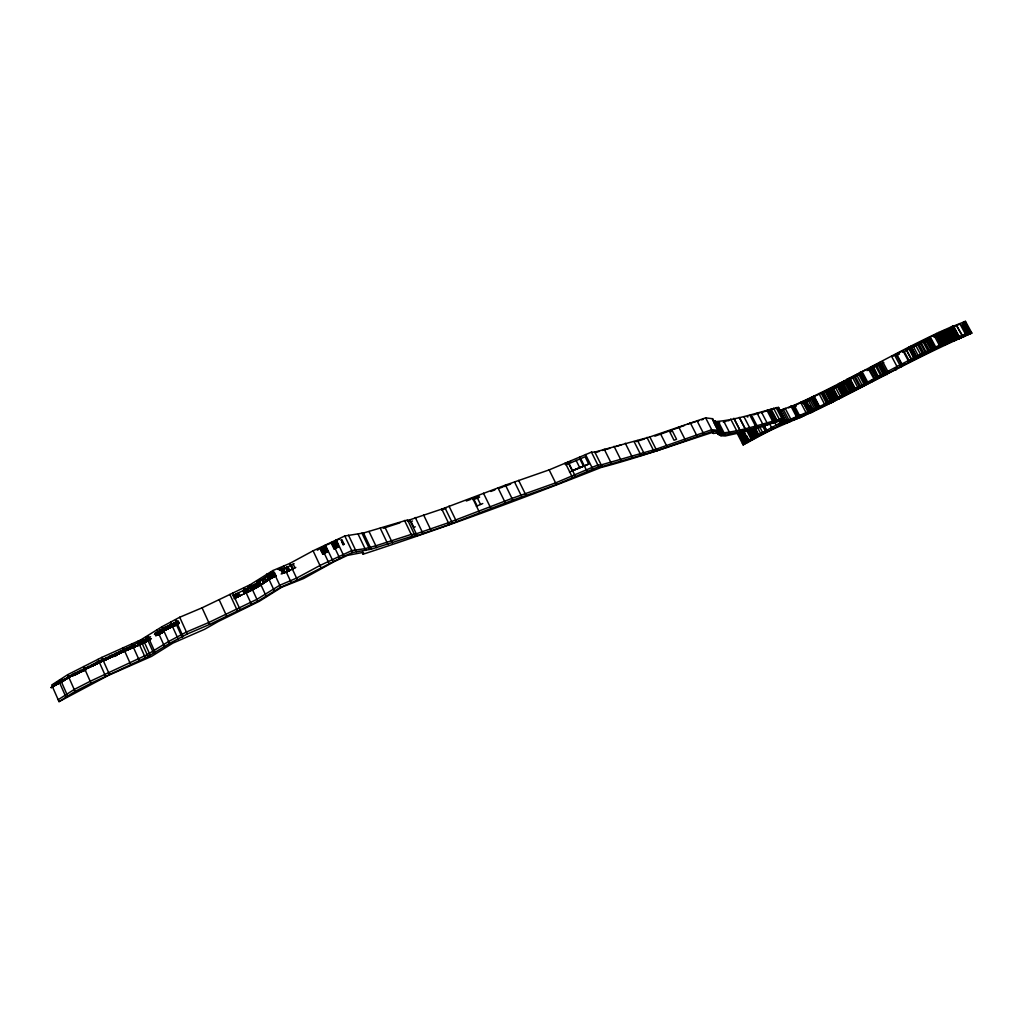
<?xml version="1.0" encoding="UTF-8"?>
<svg xmlns="http://www.w3.org/2000/svg" width="1023" height="1023" viewBox="0 0 1023 1023"><rect width="100%" height="100%" fill="white"/><g stroke="black" fill="none" stroke-linecap="round" stroke-linejoin="round"><path stroke-width="1.5" d="M407.729 520.528L441.783 509.096L505.452 485.107L549.146 469.889L591.435 452.153L594.823 452.089L649.861 436.949L705.653 417.87L712.507 418.714L719.668 433.918L721.79 434.609C743.03 432.627 763.708 424.916 784.807 419.571L785.408 421.732L784.027 423.343L798.285 417.819L792.083 405.914L779.603 410.722M810.28 411.463L816.175 408.522L813.311 410.057L808.464 400.773L813.566 397.832L814.295 397.512L819.193 406.86L814.832 409.162L809.973 399.865M956.045 339.367L960.226 337.935L958.935 338.498M782.544 419.839L780.063 423.062L778.708 420.44M872.056 380.211L888.974 372.244M941.505 333.37L952.004 328.153L957.438 338.204C903.769 363.549 852.108 393.74 798.17 418.1L792.083 405.914M362.219 552.318L363.114 554.197L363.523 552.305L347.372 555.412L334.061 561.704L303.626 578.545L281.824 587.202L259.318 601.294L218.257 621.511L204.613 629.286L172.823 643.16L151.557 656.382L108.758 675.231L59.027 701.637L51.7 685.026L67.659 674.694L101.827 657.393L140.573 639.989L161.941 626.741L179.703 617.253L202.055 607.815L250.162 584.721L272.911 570.54L289.726 563.456L313.089 550.809L344.802 535.988L363.497 532.996L407.589 519.914L415.287 536.269L449.263 524.543L512.83 500.145L556.435 484.595L598.698 466.68L602.048 466.539L656.868 450.785L712.52 431.271L719.284 431.911M782.748 420.952L780.984 422.908L780.063 423.062L781.623 422.167L742.417 443.509M269.011 579.593L266.709 580.706L276.005 575.885L274.369 572.369L265.136 577.343L266.581 580.885L268.691 579.747L250.686 590.719L251.978 590.015M741.125 431.975L745.69 440.849L748.58 439.596L747.429 440.056L742.826 431.131L741.125 431.975L738.606 433.829L743.171 442.69L748.58 439.596L746.611 435.772M150.56 636.741L73.106 674.055L51.188 687.571L69.845 676.561L86.111 669.63M55.319 684.911L59.398 683.147M335.327 548.226L333.293 543.788L331.964 544.568L333.984 548.852L338.83 546.525M740.14 432.882L741.406 431.936M243.026 594.299L255.264 588.238L253.806 585.066L262.041 579.772M928.398 352.181L936.339 348.204L930.968 338.217L902.682 352.321M154.409 634.413L160.355 629.797L178.117 620.82L179.153 623.084L161.263 631.818L155.816 635.552L158.527 634.58M736.969 432.934L743.133 444.89L781.815 424.11L783.465 422.358L782.301 421.86L782.736 420.504L777.991 421.271L752.058 430.056L725.294 435.977L720.972 435.747L717.008 433.01L713.415 433.432L711.714 432.665C675.09 444.494 638.365 457.716 600.936 467.537C522.574 498.597 443.317 528.085 363.114 554.197M265.136 577.343L255.929 583.941L241.645 591.307M869.78 369.086L874.895 378.727L879.396 376.63L874.192 379.239L868.783 369.648L883.808 362.538M56.112 684.477L51.188 687.571L58.516 683.607M782.659 421.335L783.196 420.722L780.907 421.962L779.552 419.34M945.623 344.367L943.807 344.508M71.329 675.014L71.648 675.717L106.622 659.183M755.767 429.033L758.439 434.187L750.882 438.189M268.832 575.386L272.45 573.315M322.207 549.185L325.826 547.267L327.795 551.448L322.68 554.057L320.787 550.042L322.207 549.185L324.125 553.264L327.04 551.806L324.943 547.612M169.396 625.117L170.381 627.304L177.554 624.452L165.457 629.823L164.486 627.687M252.758 585.552L254.216 588.724L260.993 585.003L265.98 581.678L263.806 578.391M322.705 549.006L321.631 549.671M266.901 576.358L268.474 579.734L274.074 576.78M276.005 575.885L273.294 577.074L271.696 573.622M54.385 684.118L62.109 679.246M262.374 583.941L264.369 582.637L262.604 579.171M261.914 584.312L263.461 583.059L261.901 579.709M848.758 379.661L853.783 389.2L857.044 387.794L842.837 395.185L837.863 385.735L848.758 379.661L862.683 372.692L867.76 382.27L849.678 391.656L844.666 382.142M60.574 681.51L64.513 680.244L65.421 678.824L65.191 679.72L61.751 680.819M322.82 548.865L325.084 547.65M99.743 660.743L100.28 661.932L138.476 645.232L151.404 638.595M907.951 362.18L915.163 358.472L911.8 360.096L906.506 350.186M59.027 701.637L75.063 691.407L91.06 683.223L148.054 656.574L169.498 643.429L187.311 633.966L209.651 624.426L257.809 601.243L280.66 587.189L297.476 580.028L343.971 556.269L352.641 552.51L371.221 549.21L412.116 536.244L415.287 536.269M933.692 336.938L940.073 333.613L945.482 343.664L939.932 346.58L942.528 345.147L941.697 345.621M258.768 582.061L260.277 585.322L263.461 583.059M836.878 386.502L827.032 391.975L831.929 401.31L843.515 395.006L838.489 385.441M785.101 421.31C839.883 400.262 891.826 366.809 946.198 342.091L957.106 337.027L958.602 336.554L957.95 337.015L958.679 338.37L959.344 337.922L952.963 326.12L952.323 326.593L964.779 321.593L965.507 321.363L971.85 333.076C920.738 355.122 872.184 382.538 822.3 407.205C796.15 420.274 768.017 429.302 743.133 444.89M844.781 394.29L833.694 400.287L828.809 390.978M791.968 406.208C842.504 383.932 890.266 354.994 940.559 331.631L952.963 326.12M814.116 409.52L813.311 410.057L814.832 409.162M332.206 544.556L337.373 541.666M243.41 590.437L246.581 588.864L248.014 591.959L244.216 593.609L242.822 590.578M253.806 585.066L249.267 587.637M859.32 374.508L861.596 373.28M830.586 390.083L835.522 399.469L836.904 398.753L832.095 389.264L837.863 385.735M322.744 548.788C322.577 555.63 329.355 552.65 324.521 547.932M847.722 380.646L852.006 378.254M58.17 699.719L74.206 689.476L90.203 681.28L147.184 654.656L168.629 641.498L186.429 632.022L208.769 622.495L256.926 599.337L279.765 585.258L296.58 578.11L319.994 565.476L351.733 550.604L365.019 548.673L375.837 545.796L411.233 534.415L414.417 534.441L448.394 522.753L511.973 498.406L555.591 482.894L597.854 465.005L601.217 464.877L656.063 449.187L711.727 429.724L718.504 430.376L718.888 432.397L720.934 432.409L721.79 434.609M264.433 578.327L262.809 579.299M267.361 574.76L271.952 571.857M270.456 574.197L272.028 577.599L275.225 576.141L273.601 572.65M234.062 598.711L242.298 594.619M51.15 687.494L52.032 687.085M963.27 322.731L965.507 321.363M176.071 625.437L177.196 624.784M936.736 348.229L935.444 348.728L938.82 347.206L914.268 358.779L919.894 356.298L917.081 357.372L911.787 347.488M942.554 332.846L947.976 342.922L957.438 338.204L947.413 343.229L941.991 333.166M253.359 585.322L254.829 588.481L252.54 589.708L251.236 590.322L249.791 587.202M323.869 546.627L326.26 545.157M939.088 346.95L942.081 345.39M843.131 395.21L838.361 397.87L833.425 388.497M232.694 595.718L240.917 591.639M867.069 382.807L860.356 386.055L855.292 376.477M810.28 399.852L806.009 402.18L810.676 411.118L811.456 410.786L806.763 401.809M905.764 349.291L913.117 345.569M929.575 338.933L925.38 341.004M892.913 356.285L895.253 354.904M899.447 354.009L895.176 356.247L900.406 366.042L901.89 365.505M904.703 363.856L900.406 366.042L903.488 364.7L901.8 365.288L896.557 355.454M949.165 342.488L949.817 342.117L948.474 339.61M958.666 338.639L966.236 335.199M257.067 581.409L261.006 579.133M320.813 550.118L322.36 552.625M337.066 541.909L333.293 543.916M951.748 341.171L953.359 340.339L947.733 330.339C954.843 343.856 954.433 344.15 947.042 330.698L950.981 328.703L956.415 338.779M334.048 541.602L339.546 538.904M842.76 383.395L845.228 382.129M857.005 375.518L862.082 385.108L865.087 383.715L863.949 384.098L858.872 374.508M929.293 351.733L929.958 351.375L928.513 351.989L923.181 342.053M289.714 565.949L294.061 563.66M838.054 384.341L845.407 380.543M858.476 373.51L846.903 379.623M934.434 335.045L914.332 345.02M947.042 330.698L944.421 332.091M96.29 662.508L96.789 663.62L100.638 661.894M291.453 569.658L295.813 567.42M835.842 385.697L828.4 389.776M832.006 389.418L828.055 391.477L832.952 400.786L831.929 401.31M938.603 347.36L935.444 348.728M870.253 367.474L877.568 363.83M837.824 385.94L838.54 385.556M137.811 645.615L143.693 643.122L116.456 654.592L115.842 653.211M811.034 411.131L813.323 409.891M900.803 366.029L901.48 365.71M795.881 405.031L801.789 402.154M808.464 400.773L805.497 402.308M840.919 384.252L845.893 393.689L850.254 391.668L848.272 392.461L843.272 382.973M866.967 370.607L868.783 369.648M872.491 367.807L877.606 377.449C876.583 379.981 875.65 363.408 869.882 369.15M948.18 343.05L944.868 344.572L947.784 343.268L946.735 343.818M317.283 550.182L322.667 547.356M940.559 331.631L946.94 343.472L959.344 337.922M564.875 463.969L566.064 463.342M807.569 412.601L809.679 411.757M830.829 390.044L835.74 399.392L834.973 399.788L832.223 401.106L827.326 391.783M958.679 338.37L971.85 333.076M95.97 662.763L96.482 663.901L99.372 662.699L94.014 664.95L93.528 663.876M260.277 585.322L257.412 587.138L255.929 583.941M244.216 593.609L249.625 591.192L248.193 588.097M137.734 643.582L138.476 645.232L143.923 642.84L127.057 649.899L126.417 648.454M896.135 354.316L903.117 350.748M116.456 654.592L123.668 651.549L111.341 656.856L110.753 655.551M54.973 685.18L55.626 684.668M923.194 354.764L923.884 354.418M247.63 586.844L251.684 584.811M324.419 553.149L322.68 554.057M334.866 542.829L337.091 547.407L333.984 548.852L338.319 546.87L336.158 542.305M279.445 570.374L288.78 566.397M53.669 686.024L55.191 685.193M569.479 472.051L588.724 464.084L585.079 456.782L565.911 464.864M811.456 410.786L809.206 411.924M105.868 657.827L106.43 659.081L116.52 654.848L103.579 660.346L103.029 659.106M912.375 347.347L911.199 347.922L916.506 357.833L921.966 355.288L917.081 357.372L919.421 356.452M902.798 365.045L903.488 364.7M260.852 585.105L259.637 585.693L258.128 582.445M54.321 685.781L51.713 687.136M872.926 367.602L874.269 366.976M780.37 422.78L781.623 422.167L780.523 422.499L779.232 419.699M738.964 433.56L743.529 442.435L744.45 441.987L739.488 433.189M956.454 339.457L955.827 339.764L957.106 339.227M969.024 334.022L970.495 333.319L965.034 323.217L961.952 324.508L967.413 334.611L970.495 333.319L967.681 334.598M267.63 575.859L269.202 579.248L270.686 578.532L268.921 575.041M281.913 569.376L283.614 573.008L290.506 570.092L281.133 573.993M265.98 581.678L264.164 582.535L265.405 582.061M59.219 682.546L62.211 681.612M846.545 381.042L851.571 390.569L853.323 389.801L852.21 390.121L854.333 389.098L853.067 389.546L848.041 380.032M167.261 629.235L161.263 631.818L160.355 629.797M957.183 326.81L963.167 336.657L964.152 336.222L963.167 336.657M739.898 432.78L744.463 441.642L747.481 440.159L744.795 441.309L740.256 432.499M957.438 338.204L955.162 339.291L949.715 329.189M861.698 371.873L865.445 370.109M744.053 442.064L744.795 441.309M66.559 677.814L68.336 678.134L64.117 679.221M739.808 432.908L744.463 441.642M106.967 657.278L107.517 658.531L116.379 654.771M923.884 341.644L929.216 351.592L931.365 350.595L929.92 351.145L924.6 341.222M860.356 386.055L862.031 385.339L857.747 387.333L852.696 377.768M56.802 684.413L57.915 683.556M741.944 431.514L746.521 440.401L748.67 439.494M255.405 584.248L256.888 587.432L255.008 588.289L253.538 585.105M944.881 344.598L947.784 343.268M862.031 385.339L859.307 386.592L854.256 377.027M341.234 539.927L342.948 544.76L344.099 544.287L341.899 539.658L341.234 539.927L343.421 544.543L344.099 544.287M62.377 681.497L59.718 682.2M943.347 332.488L948.769 342.552L951.326 341.375M947.976 342.922L950.431 341.81L947.042 335.531M332.897 542.241L327.296 544.722M943.053 331.401L960.29 323.92M826.904 390.517L803.605 401.4M925.751 353.498L923.002 354.649L917.695 344.751M59.014 682.725L61.29 682.175M788.464 407.87L790.37 407.077M957.72 338.153L954.945 339.508L949.497 329.291M923.59 354.495L921.186 355.582L915.854 345.646M945.316 344.482L946.326 344.035M858.003 387.308L853.067 389.546L854.78 388.842M860.42 386.131L854.896 388.65L849.857 379.111M948.769 342.552L950.431 341.81M832.223 401.106L833.4 400.543L832.658 400.799L827.786 391.502M58.042 683.837L55.754 684.54M781.137 410.952L782.211 410.466M794.091 405.914L792.275 406.655M858.732 386.937L854.896 388.65L860.279 386.221M755.895 435.427L753.823 436.348L750.511 429.941M269.33 574.798L270.916 578.187L272.323 577.56L270.724 574.146M479.646 497.101L473.265 499.851M476.386 506.27L482.779 503.521M963.372 336.682L964.536 336.171L956.147 339.662M286.913 567.279L287.974 566.806M234.945 594.453L236.313 597.419L238.717 596.358M878.578 376.899L881.494 375.62M780.242 423.253L781.086 422.716L781.815 424.11M144.051 640.181L144.844 641.92L150.534 639.426M140.893 641.92L141.647 643.595L148.463 640.615M139.524 644.746L143.706 642.917L140.88 644.055L140.125 642.38M325.493 552.497L326.465 552.075L323.971 548.123M175.508 622.15L176.544 624.426L179.012 623.352M83.873 668.594L84.282 669.541L89.832 667.124M65.868 679.259L63.26 679.732M90.894 666.625L86.61 668.492L86.175 667.52M64.359 680.41L60.779 681.957L63.618 680.934M864.397 384.111L862.082 385.108L862.811 384.929M142.018 643.377L147.312 641.089M92.377 665.973L88.119 667.802L87.671 666.804M56.674 684.118L56.227 684.758M923.002 354.649L926.263 353.255M236.006 593.915L237.374 596.882L239.753 595.872M59.411 682.955L62.352 681.702M955.981 338.958L954.945 339.406L950.035 329.125M963.998 336.337L958.513 338.69L962.17 337.181M929.92 351.145L931.774 350.352L926.429 340.39M253.435 589.082L254.829 588.481L254.216 588.724M244.51 589.772L245.443 592.982L249.625 591.192M237.374 596.882L239.855 595.834M154.933 633.416L155.816 635.373L163.527 632.073L156.557 634.887L155.675 632.917M149.537 639.823L145.573 641.511L144.78 639.759M77.94 671.612L78.311 672.443L85.357 669.438M842.172 383.587L847.172 393.062L851.545 390.876M251.21 586.294L252.668 589.453L254.497 588.685M242.208 594.721L239.842 595.731L238.461 592.739M236.07 597.777L234.663 598.365L233.282 595.386M120.164 653.109L111.341 656.856L117.223 654.413M92.965 665.666L88.988 667.354L88.541 666.344M86.073 669.349L74.449 674.285L85.459 669.669M69.743 677.264L66.853 678.492L69.717 677.418M958.474 338.715L965.162 335.876M245.673 589.261L247.093 592.355L245.443 592.982L249.049 591.46M236.313 597.419L238.73 596.396M150.394 639.439L145.982 641.306L145.189 639.541M136.711 646.05L143.859 643.019M73.106 674.055L73.426 674.784L85.062 669.86M73.605 675.346L77.697 673.607L73.669 675.218M798.426 416.566L801.099 415.44L798.567 416.476L793.733 407.205L796.252 406.157M271.325 577.982L272.028 577.599M282.655 569.057L284.343 572.701L289.407 570.565M178.501 623.723L175.7 624.912L174.664 622.623M148.207 640.641L142.491 643.045L141.737 641.37M123.604 651.549L119.269 653.377L118.642 651.996M134.499 646.83L127.057 649.899L134.499 646.83L133.796 645.257M85.101 669.733L75.472 673.786L75.139 673.044M67.953 676.766L68.26 677.431L85.075 670.155M936.966 334.879L942.349 344.879L944.843 343.818M914.268 358.779L917.695 357.283M326.247 552.228L324.675 552.88L326.247 552.228L324.304 548.098M412.474 521.027L411.093 521.615L413.842 527.331L415.248 526.794M156.557 634.887L162.913 632.227M154.946 633.608L155.816 635.552L161.25 633.263M567.202 462.869L570.578 461.45M113.847 656.165L116.724 654.95L113.706 656.114M94.423 664.988L91.827 666.075L94.423 664.988L91.827 666.075L91.341 665.001M108.694 658.262L102.812 660.73L102.262 659.503M84.282 669.541L88.426 667.802M64.372 679.796L68.336 678.134M962.055 337.245L958.091 338.907L962.311 337.155M173.718 623.276L174.767 625.577L177.427 624.465M163.36 632.137L156.11 635.168L155.227 633.211M156.762 634.669L163.744 631.766L156.762 634.669L155.867 632.7M147.21 641.037L143.194 642.725L142.427 641.025M141.647 643.595L148.207 640.858M138.476 645.232L144.09 642.892M107.517 658.531L116.238 654.886M99.563 660.884L100.101 662.073L110.816 657.329M100.28 661.932L107.466 658.94M92.888 665.577L95.65 664.426L92.888 665.577L92.402 664.49M85.139 669.63L78.311 672.443L85.062 669.451L80.727 671.254L80.344 670.372M283.499 568.635L285.2 572.292L289.739 570.399L288.013 566.704M156.724 634.554L163.45 631.754M162.644 631.907L157.248 634.145L156.366 632.188M100.101 662.073L107.466 659.017M96.482 663.901L99.666 662.418M78.311 672.443L85.382 669.515M71.648 675.717L84.909 670.218M69.551 675.883L69.845 676.561L76.712 673.709M285.2 572.292L290.583 570.054M284.343 572.701L288.358 571.039M178.373 623.8L175.7 624.912L178.462 623.787M164.716 627.47L165.688 629.605L169.792 627.917M107.594 658.978L98.937 662.546L98.438 661.433M917.081 357.372L920.495 355.953M873.885 379.29L874.895 378.727M828.988 402.576L827.939 403.011L823.029 393.638L824.065 393.203L828.285 401.233M833.783 400.364L832.658 400.799L834.295 400.121L829.359 390.709M159.652 630.232L160.573 632.278L163.271 631.165M165.368 630.13L161.263 631.818L164.14 630.679M146.174 638.915L146.98 640.692L149.652 639.592M113.77 656.497L116.686 655.295M96.789 663.62L101.878 661.344M113.604 656.523L116.545 655.321M929.216 351.592L930.725 350.966M817.249 407.96L816.252 408.356L811.38 399.047M807.275 412.614L808.464 412.128L803.643 402.909L802.454 403.394M472.038 498.853L478.841 496.065M176.544 624.426L179.14 623.365M96.814 663.812L94.014 664.95L95.919 664.119L95.42 662.994M73.426 674.784L84.756 670.142M68.26 677.431L70.958 676.318M842.837 395.185L844.244 394.609M832.658 400.799L834.116 400.198L829.218 390.876M283.614 573.021L288.627 570.949M162.926 631.83L157.248 634.145L163.105 631.818M636.255 441.591L644.541 438.957M69.845 676.561L77.173 673.582M929.485 338.818L934.945 348.933L931.774 350.352M325.992 552.343L324.675 552.88L325.531 552.573L323.549 548.379M282.438 573.443L289.688 570.489M252.937 589.465L254.075 588.89L252.617 585.744M178.181 624.094L175.253 625.283L174.204 622.969M144.844 641.92L150.036 639.81M922.081 355.211L918.731 356.567L913.449 346.695M171.378 627.125L167.018 628.889L166.046 626.728M119.729 651.408L120.356 652.789L135.266 646.562L134.55 644.963M73.682 675.41L77.85 673.735M65.677 679.4L63.503 680.282L65.191 679.72M747.915 439.954L745.69 440.849L746.777 440.478M174.767 625.577L177.58 624.439M165.688 629.605L171.698 626.984L166.174 629.298L165.202 627.15M568.635 463.534L572.215 470.708L588.724 464.084M120.356 652.789L123.988 651.331L123.335 649.874M69.232 677.533L66.853 678.492L69.513 677.469M61.955 681.267L64.513 680.244M956.595 339.47L957.835 338.971M160.573 632.278L163.514 631.229M572.215 470.708L583.481 466.194L579.849 458.918M938.053 347.513L938.82 347.206M325.915 552.254L327.04 551.806M441.757 510.042L445.862 508.405M265.379 581.78L266.798 581.217M256.888 587.432L255.98 587.79L257.732 587.023L256.249 583.839M155.816 635.373L161.25 633.211M146.98 640.692L149.588 639.644M149.332 639.567L147.478 640.308L146.685 638.569M929.626 351.554L928.961 351.899M863.898 384.392L862.082 385.108L863.527 384.61M852.21 390.121L853.642 389.546M407.423 521.41L409.788 520.464M245.443 592.982L248.014 591.959M775.958 419.878L776.61 419.622L771.892 410.543L771.24 410.798L775.958 419.878L774.628 420.363M269.202 579.248L270.404 578.775M764.386 411.655L772.953 408.752M712.507 418.714L712.954 420.824L715.013 420.875L715.115 421.617C736.432 420.082 757.276 412.486 778.49 407.41L784.807 419.571M848.272 392.461L849.653 391.924M848.182 392.653L847.76 392.883M72.556 675.947L75.51 674.809M753.606 414.89L755.882 414.008M942.349 344.879L945.482 343.664M867.031 382.704L864.934 383.51L859.883 373.97M132.351 645.845L133.041 647.367L129.026 649.055L128.374 647.585M133.041 647.367L130.522 648.326L129.857 646.856M59.193 683.121L60.28 682.699M701.637 419.852L703.274 419.353M155.816 635.552L158.731 634.439M674.144 429.264L678.581 427.576M504.186 486.552L510.643 484.109M936.339 348.204L934.945 348.933M490.771 491.462L494.876 489.915M672.661 429.826L654.912 436.169M278.026 569.427L282.169 567.893M266.581 580.885L267.962 580.373M123.988 651.331L121.405 652.265L120.791 650.897M466.283 500.989L470.682 499.403M851.571 390.569L852.734 390.159L850.445 391.182L845.42 381.681M498.943 488.419L502.868 487.012M680.065 427.013L684.477 425.453M252.668 589.453L253.525 589.158L251.965 585.91M760.997 412.844L763.26 412.052M257.412 587.138L256.722 587.458L255.239 584.261M842.799 395.389L842.108 395.632L837.134 386.17M867.76 382.27L863.949 384.098L864.704 383.932M327.795 551.448L326.465 551.934L324.508 547.804M338.319 546.87L337.091 547.407M780.063 423.062L781.086 422.716M56.649 684.54L55.881 684.809L57.352 683.888M971.121 331.721L957.95 337.015M849.678 391.656L850.995 391.208M728.99 420.619L727.609 420.875M270.916 578.187L271.798 577.88L270.494 578.417L271.53 578.059L269.752 574.594M616.255 446.476L621.102 444.903M383.19 528.264L399.878 522.855M803.643 402.909L804.423 402.666L809.794 413.241M52.071 687.162L54.053 686.088M878.386 363.587L880.739 362.858M595.13 452.665L599.388 451.36M695.717 421.668L691.164 423.011M865.982 383.19L864.934 383.51L866.353 383.024L864.895 380.275M718.709 423.126L719.77 422.806M688.108 424.008L690.039 423.445M723.312 422.141L726.177 421.297M251.581 590.22L250.366 588.302M602.227 450.478L609.759 448.317M747.238 416.962L747.992 416.86M757.046 413.893L758.938 413.407M697.839 421.067L698.811 420.824M838.361 397.87L836.993 398.586L837.811 398.228L834.32 391.579M876.583 377.896L871.839 368.127M255.264 588.238L256.057 587.841L254.497 584.593M744.386 441.795L742.877 437.767M774.756 408.509L776.419 408.343M722.328 432.819L723.223 432.755M721.01 433.113C742.263 431.169 762.966 423.471 784.078 418.164L784.539 422.422M782.263 421.233L781.521 419.826L782.953 422M336.401 547.663L334.291 543.2M779.155 409.699L785.83 422.704M964.779 321.593L971.121 333.319M963.513 322.092L969.868 333.818M964.152 323.537L969.612 333.639M962.963 324.048L968.436 334.15M959.779 323.626L966.134 335.378M956.492 325.327L962.848 337.079M953.705 326.324L960.06 338.089M953.027 327.897L954.433 330.493M951.467 326.58L957.848 338.396M951.441 328.332L956.876 338.383M953.807 339.483L954.536 340.838M948.257 330.045L953.717 340.16M947.324 330.467L952.682 340.685L947.247 330.595M945.022 329.981L951.39 341.784M944.012 330.467L950.367 342.27M944.139 332.104L949.561 342.155M948.666 341.823L949.395 343.191M942.183 331.311L948.551 343.127M941.07 331.759L947.439 343.575M945.584 340.928L946.94 343.447M938.603 332.449L944.983 344.291M944.498 343.754L945.226 345.109M938.577 334.125L943.96 344.124M936.544 333.408L942.912 345.25M936.275 335.314L941.672 345.352M935.93 335.544L941.339 345.8M933.794 334.943L940.163 346.784M937.631 346.835L938.372 348.204M930.099 338.562L935.457 348.523M928.539 337.59L934.907 349.431M928.206 339.546L933.577 349.534L931.531 350.326L932.158 350.173L926.8 340.199M926.211 340.416L931.927 351.132M921.263 343.063L926.595 352.986M920.534 343.434L925.853 353.37M918.219 342.731L924.562 354.572M910.79 346.273L917.132 358.14M910.304 348.242L915.611 358.152M908.744 347.193L915.099 359.047M908.974 348.881L914.6 359.648M905.841 348.766L912.184 360.633M904.179 351.413L909.447 361.272M903.552 351.848L908.833 361.72M897.184 355.096L902.427 364.917M900.828 365.364L901.557 366.733M891.545 356.285L897.849 368.139M895.406 368.549L896.135 369.917M882.465 361.311L888.757 373.139M881.775 363.37L886.928 373.063M886.289 373.293L887.018 374.648M879.921 362.347L886.212 374.188M880.547 363.881L885.701 373.587M879.55 364.341L884.703 374.034M878.194 365.019L883.859 375.658M876.583 365.786L881.711 375.441M874.959 364.738L881.251 376.592M873.45 367.244L878.54 377.001M871.455 368.242L876.749 377.922M871.302 368.408L876.43 378.088M870.982 380.569L871.711 381.937M860.982 371.733L867.261 383.587M861.456 373.19L866.698 382.909M865.714 382.909L866.443 384.277M859.537 372.474L865.803 384.328M862.798 384.648L863.527 386.016M860.458 385.492L861.187 386.86M849.41 377.628L855.663 389.482M853.719 388.804L854.448 390.172M847.108 379.06L848.489 381.681M852.632 389.533L853.348 390.914M847.185 380.594L853.144 391.451M843.668 381.093L845.036 383.715M849.18 391.553L849.896 392.922M840.203 384.622L845.177 394.06M838.834 383.459L845.075 395.287M839.384 385.019L844.359 394.456M843.553 394.788L844.269 396.157M841.328 396.131L842.044 397.499M835.446 387.257L840.433 396.796M833.029 387.052L834.397 389.661M838.515 397.487L839.244 398.855M830.062 390.454L834.973 399.788L833.694 400.287L834.576 399.993L829.666 390.645M828.285 389.571L834.487 401.374M832.377 400.939L833.093 402.308M825.625 390.812L831.827 402.627M824.96 391.029L831.162 402.845M822.786 391.95L828.988 403.778M820.855 392.602L827.057 404.43M818.963 393.51L825.165 405.351M813.937 395.837L820.139 407.691M813.566 397.832L818.464 407.18M811.597 397.18L817.799 409.021M810.638 406.336L813.4 411.617M809.001 405.632L811.738 410.862M805.587 400.53L811.776 412.371M810.958 411.22L811.674 412.589M804.423 400.914L810.612 412.755M802.671 401.438L809.027 413.369M800.613 402.282L806.815 414.149M803.861 414.264L804.577 415.632M801.341 415.517L802.058 416.885M794.18 405.274L800.382 417.154M799.564 416.387L800.28 417.768M790.856 406.016L797.48 418.701M793.938 418.394L794.654 419.762M785.153 408.267L791.38 420.223M789.321 420.274L790.037 421.655M783.145 408.995L789.372 420.964M781.662 409.712L787.889 421.681M786.61 421.489L787.326 422.87M784.999 420.581L778.49 407.41M776.892 407.41L783.234 419.609M776.163 407.704L782.505 419.903M782.851 422.729L783.567 424.11M781.572 420.453L782.761 422.934M780.357 419.289L781.086 420.709M781.623 422.051L782.339 423.445M773.516 408.113L779.884 420.351M778.861 420.466L780.229 423.087M778.669 424.558L779.385 425.952M770.166 409.405L776.534 421.655M768.516 409.852L774.884 422.128M774.705 422.333L776.802 426.374M768.068 409.98L774.437 422.256M766.943 410.325L773.324 422.614M772.582 427.435L773.311 428.829M769.373 423.394L772.16 428.765M761.598 412.359L767.979 424.673M766.649 423.739L767.378 425.172M767.941 429.839L768.657 431.233M763.721 424.635L767.186 431.335M763.452 424.801L766.93 431.501M766.265 430.606L766.981 432M757.058 413.126L763.478 425.517M765.984 430.773L766.7 432.166M762.288 425.427L765.767 432.128M763.951 431.821L764.667 433.215M759.667 426.808L763.132 433.509M751.483 415.069L757.915 427.512M757.711 427.806L761.176 434.506M749.923 415.3L756.368 427.767M754.501 427.946L758.657 435.964M754.769 429.532L757.429 434.685L755.217 435.606L751.892 429.174M754.514 429.634L757.199 434.839L755.217 435.606L756.521 435.018L753.197 428.56M753.299 428.522L757.442 436.54M752.749 428.739L756.074 435.184M752.046 429.161L756.189 437.179M743.938 416.668L750.422 429.212M754.36 436.962L755.076 438.343M749.91 430.299L753.209 436.706M749.501 430.606L753.644 438.624M749.22 430.619L752.519 437.013M752.672 437.959L753.388 439.353M747.89 429.775L751.841 437.435M747.557 429.941L752.378 439.289M747.493 430.069L751.445 437.729M747.915 431.591L750.55 436.693M746.7 430.491L751.509 439.839M739.539 417.627L746.036 430.235M739.194 417.41L745.703 430.031M749.335 440.018L750.051 441.399M743.529 430.811L748.133 439.737M743.03 430.952L748.529 441.604M746.918 440.721L747.954 442.55M733.913 418.279L740.46 430.99M733.939 418.612L740.486 431.31M730.691 419.098L737.263 431.847M723.862 421.489L730.448 434.289M718.555 422.103L725.179 435.005M716.829 421.911L723.478 434.852M715.985 421.681L722.647 434.66M715.013 420.875L721.714 433.918M715.115 421.617L720.358 431.834M712.315 418.624L719.693 433.1M720.205 434.251L720.972 435.747M713.619 422.115L716.253 427.256M719.361 433.905L720.128 435.402M718.606 434.737L717.174 432.563L717.954 434.084M705.653 417.87L712.52 431.271M712.622 431.898L713.415 433.432M696.983 420.67L703.875 434.136M690.218 422.652L697.136 436.194M678.594 426.796L685.538 440.427M660.474 433.739L667.456 447.473M649.861 436.949L656.868 450.785M646.932 437.384L653.966 451.284M637.546 440.504L644.605 454.468M634.068 441.552L641.14 455.555M625.27 443.215L632.393 457.345M614.043 446.309L621.217 460.567M604.197 449.135L611.409 463.496M594.823 452.089L602.048 466.539M591.435 452.153L598.698 466.68M585.514 454.493L592.79 469.058M579.772 456.808L587.049 471.398M576.077 460.337L579.67 467.537M568.11 461.731L575.399 476.373M565.259 462.92L572.548 477.562M549.146 469.889L556.435 484.595M518.648 480.401L526.014 495.362M514.607 482.127L521.96 497.101M505.452 485.107L512.83 500.145M498.022 487.92L505.413 503.009M483.457 493.201L490.887 508.393M477.409 498.035L480.541 504.454M474.634 500.822L477.14 505.963M472.473 497.932L479.889 513.175M449.033 506.155L456.501 521.564M444.979 507.804L452.46 523.239M441.783 509.096L449.263 524.543M423.624 515.004L431.143 530.617M415.261 517.472L422.819 533.162M409.635 519.94L417.192 535.656M404.52 520.426L412.116 536.244M384.801 526.947L392.436 542.944M380.236 528.2L387.896 544.249M369.034 531.512L376.733 547.663M363.497 532.996L371.221 549.21M361.912 533.073L369.648 549.325M358.178 534.275L365.914 550.553M348.511 535.208L356.324 551.678M344.802 535.988L352.641 552.51M336.145 539.696L343.971 556.269M336.682 541.985L338.293 545.387M335.71 542.42L337.884 547.075L337.002 547.331L335.314 542.702M332.104 542.113L339.917 558.66M332.718 544.262L334.726 548.52M325.327 544.939L333.153 561.512M323.14 548.584L325.045 552.791M321.491 547.331L329.291 563.89M322.066 549.428L323.511 553.673L321.606 549.543M313.089 550.809L320.89 567.407M293.179 564.095L294.944 567.842M291.402 565.092L293.153 568.826M289.726 563.456L297.476 580.028M287.373 566.985L289.1 570.668L287.322 571.307L285.609 567.637M286.312 567.369L288.026 571.039M283.64 566.32L284.88 568.993M286.12 571.652L291.376 582.905M280.775 569.837L282.476 573.455M272.911 570.54L280.66 587.189M272.617 573.033L274.228 576.499M272.092 573.276L273.704 576.742M271.236 573.839L272.847 577.279M266.543 574.108L274.279 590.731M258.653 579.939L259.893 582.599M261.121 585.258L266.325 596.486M259.484 581.742L260.481 583.916M257.822 582.65L259.497 586L258.819 586.256L257.323 583.02M250.162 584.721L257.809 601.243M246.875 588.647L248.32 591.754L246.645 592.432L245.226 589.363M243.781 587.726L251.428 604.273M244.037 589.926L245.341 593.161M237.119 593.417L238.5 596.396M234.165 594.926L235.533 597.905M232.617 593.276L240.239 609.823M229.868 594.44L237.502 611M219.114 599.657L226.735 616.23M202.055 607.815L209.651 624.426M179.703 617.253L187.311 633.966M177.094 621.319L178.117 623.595M176.749 621.575L177.797 623.864M175.572 619.9L183.155 636.575M176.391 624.618L182.145 637.265M172.248 623.915L173.271 626.166L177.682 624.311L171.25 626.946L170.253 624.759M170.572 622.291L178.155 638.979M167.964 625.91L168.948 628.096M167.056 626.281L168.041 628.454M164.14 627.981L165.112 630.104M163.565 628.25L164.524 630.373M161.941 626.741L169.498 643.429M162.542 628.672L163.488 630.756M157.005 629.874L164.55 646.536M149.294 637.367L150.125 639.222M147.67 635.884L155.164 652.495M147.568 638.109L148.373 639.899M146.251 636.83L153.731 653.428M142.76 638.672L150.24 655.257M140.573 639.989L148.054 656.574M137.926 641.255L145.394 657.84M131.814 643.774L139.281 660.398M131.085 646.344L131.762 647.853M127.287 648.007L127.939 649.452M123.118 647.597L130.586 664.247M122.466 650.155L123.092 651.561M117.159 652.61L117.76 653.953M114.538 653.799L115.151 655.18M111.98 654.912L112.581 656.229M110.024 655.884L110.599 657.175M108.898 656.357L109.461 657.623M104.372 658.441L104.921 659.682M101.827 657.393L109.282 674.093M101.75 659.784L102.3 661.011L100.484 661.715L99.96 660.538M100.868 660.078L101.418 661.306M98.055 659.4L105.497 676.088M97.236 661.996L97.722 663.096M96.648 662.239L97.134 663.313M94.359 663.441L94.845 664.515M83.63 666.51L91.06 683.223M67.659 674.694L75.063 691.407M67.838 676.97L68.145 677.661M60.434 679.656L67.787 696.318M58.643 680.576L66.009 697.226M58.426 683.147L57.071 683.927M53.528 686.28L52.582 686.74M912.708 359.751L911.8 360.096L912.708 359.751M177.836 624.183L175.253 625.283L177.938 624.183M98.272 663.185L94.014 664.95L98.323 663.173M168.284 628.672L165.457 629.823L168.335 628.685M149.959 639.298L147.478 640.308L149.985 639.337M672.431 431.131L669.873 432.115L674.004 440.261L676.574 439.289L672.431 431.131"/></g></svg>
